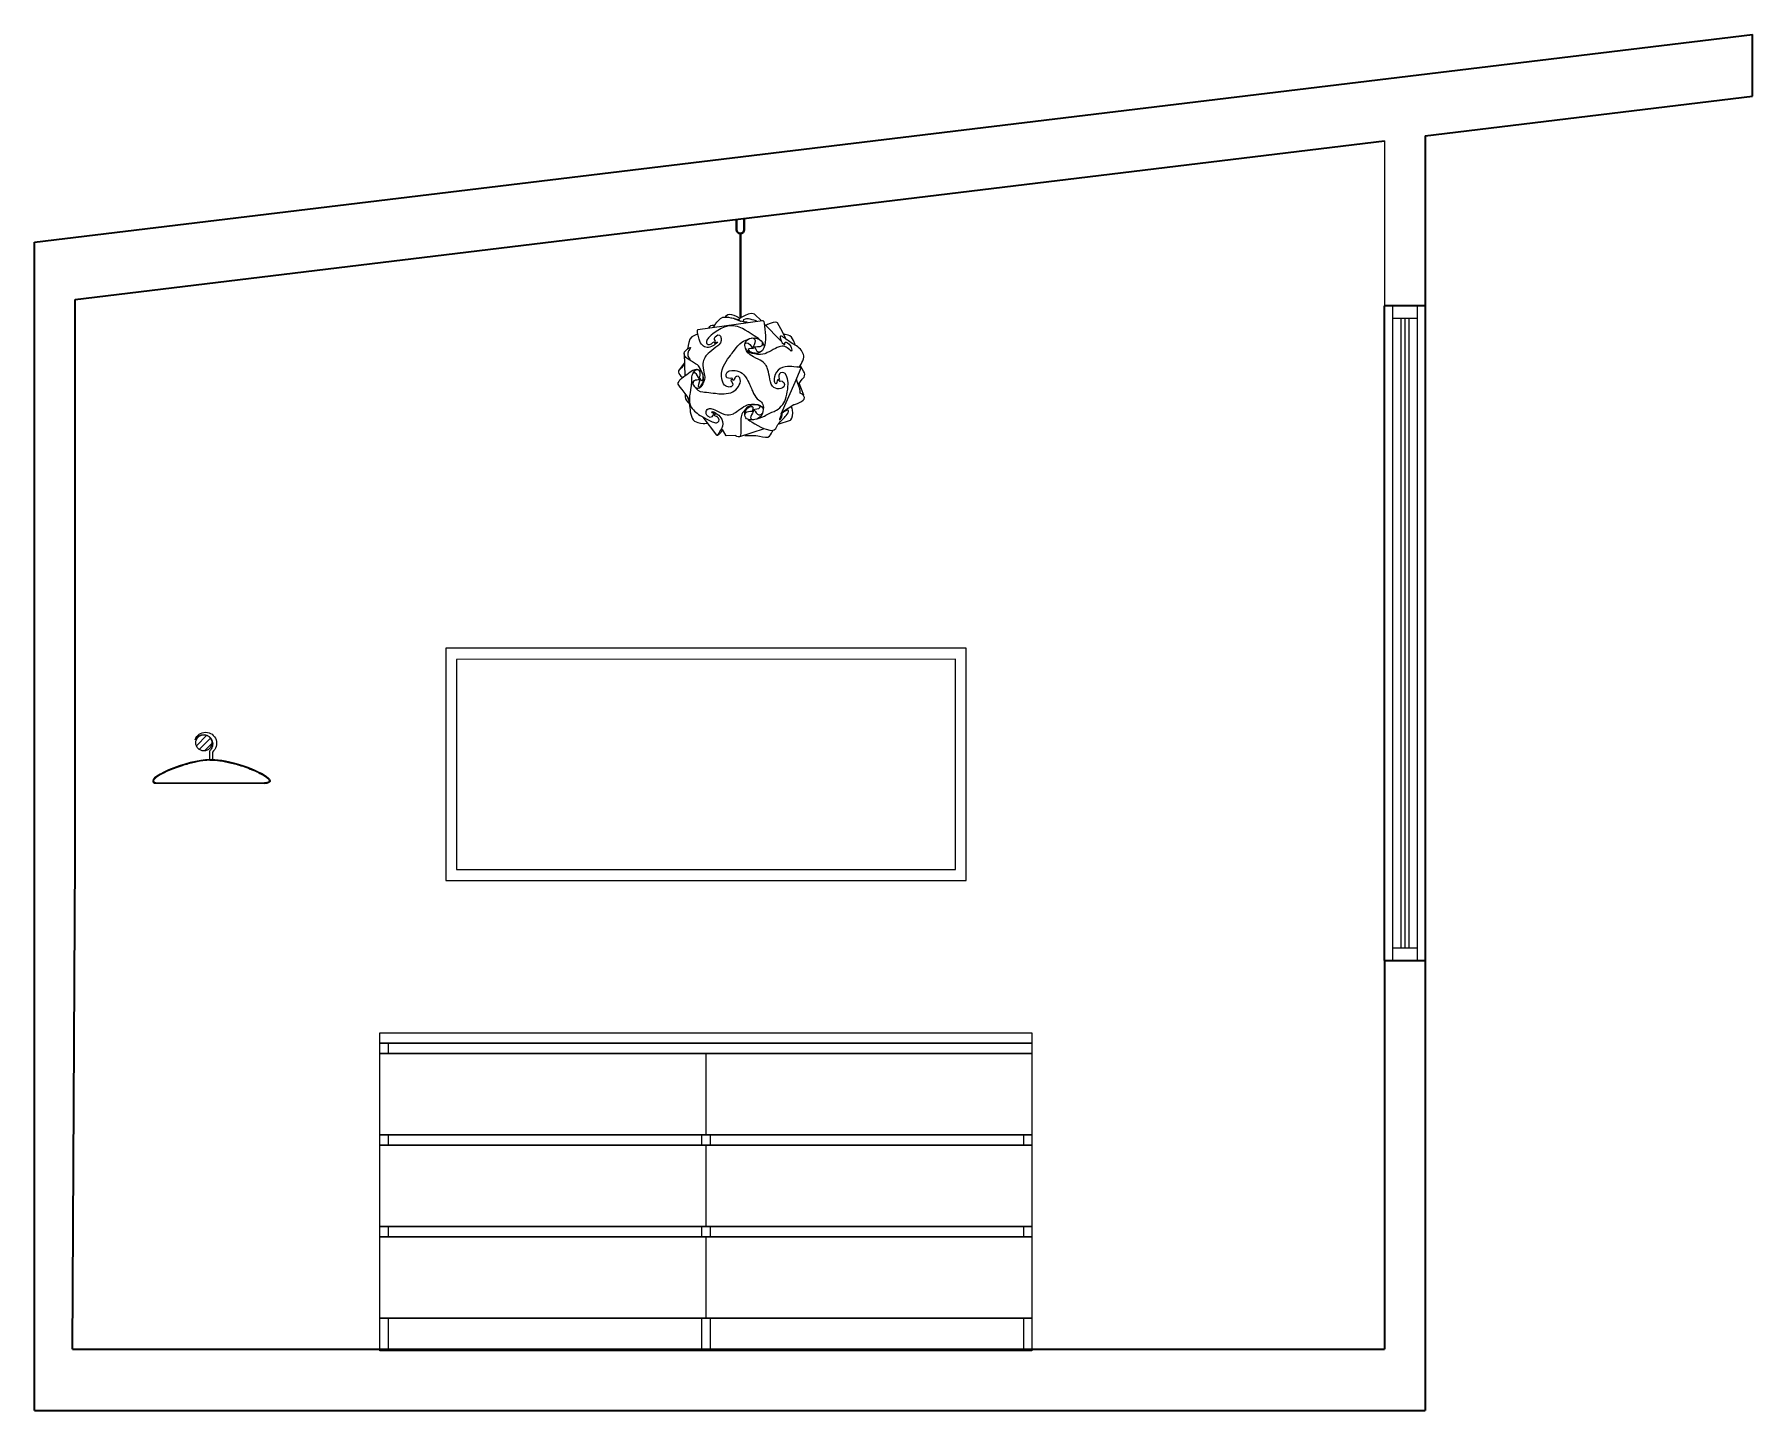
# Model space of a CAD drawing. Header units: inches. Extents: x -576 to 1386, y -87 to 1319.
# Drawn here: x 964.3 to 1385.9, y 978.3 to 1316 of the extents above; entities that cross this region are included whole.
import ezdxf

# ---------------------------------------------------------------- set-up
doc = ezdxf.new("R2010")
doc.units = ezdxf.units.IN
doc.header["$MEASUREMENT"] = 0
for name, color, linetype, lineweight in [('A-GLAZ-FULL', 4, 'Continuous', 25), ('A-LP-SEZIONI', 151, 'Continuous', 13), ('A-prsp-2', 137, 'Continuous', 13), ('A-SECT-MCUT', 7, 'Continuous', 35), ('A-WALL-FULL-INTR', 7, 'Continuous', 35), ('Dettagli', 5, 'Continuous', 5), ('Livello 1', 7, 'Continuous', 25)]:
    doc.layers.add(name, color=color, linetype=linetype, lineweight=lineweight)
doc.layers.add('prospetti', color=7, linetype='Continuous')
doc.layers.add('struttura', color=7, linetype='Continuous')

# ---------------------------------------------------------------- blocks, each defined once
blk = doc.blocks.new('block 3')
at = {"layer": 'A-LP-SEZIONI', "lineweight": 25, "transparency": 33554687}
for points in [[(152.2, 136.5), (135.2, 153.9)], [(53.2, 123.6), (54, 100.7)], [(175.6, 80.9), (170.9, 93.2)], [(110.3, 38.6), (135.5, 46.8)]]:
    blk.add_lwpolyline(points, dxfattribs=at)
for points, knots in [([(83.1, 150.5), (83.1, 150.5), (85.5, 153.8), (85.8, 154.4), (86, 155), (89.8, 159.9), (92.8, 160.7), (95.8, 161.4), (101.9, 160), (101.9, 160), (101.9, 160), (109, 158.2), (109, 158.2)], [0, 0, 0, 0, 1, 1, 1, 2, 2, 2, 3, 3, 3, 4, 4, 4, 4]), ([(95.8, 161.2), (95.8, 161.2), (96.9, 163.7), (99.6, 163.8), (102.3, 163.9), (106.4, 162.2), (108.4, 160.8), (110.5, 159.4), (110.2, 159.6), (110.2, 159.6)], [0, 0, 0, 0, 1, 1, 1, 2, 2, 2, 3, 3, 3, 3]), ([(118.2, 155.4), (118.2, 155.4), (112.6, 155.8), (109.4, 157.1), (106.2, 158.4), (103.5, 159.4), (103.5, 159.4)], [0, 0, 0, 0, 1, 1, 1, 2, 2, 2, 2]), ([(132.1, 157.4), (132.1, 157.4), (125.7, 163.5), (125.7, 163.5), (125.7, 163.5), (123.1, 165.4), (118.9, 163.9), (114.8, 162.5), (110, 159.6), (109.4, 158.8), (108.9, 158), (108.9, 157.7), (109.8, 157.2), (110.7, 156.8), (110.8, 156.7), (110.8, 156.7)], [0, 0, 0, 0, 1, 1, 1, 2, 2, 2, 3, 3, 3, 4, 4, 4, 5, 5, 5, 5]), ([(127.4, 156.8), (127.4, 156.8), (119.2, 159.8), (115.7, 158.8), (112.1, 157.8), (114.1, 156.3), (115, 156)], [0, 0, 0, 0, 1, 1, 1, 2, 2, 2, 2]), ([(67, 143.2), (67, 143.2), (60.9, 142.1), (59.1, 138.1), (57.3, 134.1), (56.8, 128.6), (56.8, 128.6)], [0, 0, 0, 0, 1, 1, 1, 2, 2, 2, 2]), ([(84.6, 134.6), (84.6, 134.6), (85.8, 135.4), (85.4, 136), (85, 136.6), (83.4, 139.2), (84.9, 140.7), (86.5, 142.3), (89.3, 143.9), (90.5, 141.2), (91.6, 138.4), (91.7, 135.3), (88.9, 132.5), (86.1, 129.8), (76.9, 123.7), (75.5, 121.1), (74, 118.6), (71.7, 115.6), (72.7, 108.8), (73.7, 101.9), (75.1, 99.9), (73.8, 95.8), (72.5, 91.7), (68.4, 85.3), (65.2, 88.4), (62, 91.5), (60.1, 96.8), (61.6, 101.3), (63.1, 105.9), (66.4, 109.3), (70.1, 105.9), (73.7, 102.5), (72.2, 95.8), (71.6, 95.6), (70.9, 95.4), (69.7, 98.1), (69.7, 98.1), (69.7, 98.1), (69.1, 98), (69.2, 97.9), (69.3, 97.7), (68.6, 98.4), (69.2, 99.9), (69.8, 101.3), (70.8, 106.6), (66.9, 107.1)], [0, 0, 0, 0, 1, 1, 1, 2, 2, 2, 3, 3, 3, 4, 4, 4, 5, 5, 5, 6, 6, 6, 7, 7, 7, 8, 8, 8, 9, 9, 9, 10, 10, 10, 11, 11, 11, 12, 12, 12, 13, 13, 13, 14, 14, 14, 15, 15, 15, 15]), ([(129.9, 138.5), (129.9, 138.5), (114.9, 148.6), (111.2, 150), (107.4, 151.3), (100.2, 154), (91, 149.1), (81.7, 144.1), (77.8, 139.4), (77, 138), (76.1, 136.7), (75.8, 134.8), (76.3, 134.1), (76.8, 133.4), (78.5, 131.8), (81.1, 133.6), (83.6, 135.5), (83.4, 135.8), (84, 135.3), (84.6, 134.8), (84, 133.8), (84.6, 134.3), (85.3, 134.9), (88.4, 136.4), (86.8, 134.6), (85.2, 132.8), (80.4, 129.5), (76.8, 129.9), (73.1, 130.3), (70.3, 132.5), (68.5, 138.4), (66.7, 144.2), (66.7, 147.2), (66.9, 147.5), (67.1, 147.7), (67.4, 148), (67.4, 148), (67.4, 148), (133.4, 157.4), (133.4, 157.4), (133.4, 157.4), (134.6, 157.5), (135.1, 154.4), (135.5, 151.3), (136.3, 145.4), (136.4, 142.1), (136.5, 138.7), (137.4, 125.3), (128.1, 123.7), (118.8, 122.2), (115.5, 128.7), (115.4, 131.8), (115.4, 135), (116.8, 139.8), (125.1, 139.5), (133.4, 139.1), (135.1, 131.1), (135.1, 130.5)], [0, 0, 0, 0, 1, 1, 1, 2, 2, 2, 3, 3, 3, 4, 4, 4, 5, 5, 5, 6, 6, 6, 7, 7, 7, 8, 8, 8, 9, 9, 9, 10, 10, 10, 11, 11, 11, 12, 12, 12, 13, 13, 13, 14, 14, 14, 15, 15, 15, 16, 16, 16, 17, 17, 17, 18, 18, 18, 19, 19, 19, 19]), ([(78.6, 149.8), (78.6, 149.8), (79.9, 152.6), (81.8, 152.6), (83.8, 152.6), (84.5, 152.4), (84.5, 152.4)], [0, 0, 0, 0, 1, 1, 1, 2, 2, 2, 2]), ([(171.2, 109.9), (171.2, 109.9), (176.4, 117.9), (175.6, 121.3), (174.9, 124.6), (172.3, 129), (168.2, 131.3), (164.2, 133.5), (160.2, 136.3), (158.2, 137.7), (156.2, 139.1), (150.8, 144.2), (151.5, 139.6), (152.2, 135), (155.1, 133.1), (155.6, 132.8), (156, 132.5), (156.2, 132.3), (156.2, 133.6), (156.1, 134.9), (156.8, 136.4), (159.1, 134.4), (161.5, 132.4), (162.5, 131), (162.7, 129.8), (163, 128.6), (164.3, 124), (161.2, 127.3), (158, 130.7), (154.6, 132), (150.3, 130.4), (146.1, 128.8), (137.9, 123.9), (135.7, 123.4), (133.6, 122.8), (129.5, 122.1), (125.2, 123.1), (121, 124.1), (121.7, 124), (121.7, 124)], [0, 0, 0, 0, 1, 1, 1, 2, 2, 2, 3, 3, 3, 4, 4, 4, 5, 5, 5, 6, 6, 6, 7, 7, 7, 8, 8, 8, 9, 9, 9, 10, 10, 10, 11, 11, 11, 12, 12, 12, 13, 13, 13, 13]), ([(157.2, 138.8), (157.2, 138.8), (152, 148.8), (152, 148.8), (152, 148.8), (148.6, 155), (148.6, 155), (148.6, 155), (146, 156.5), (141.3, 154.4), (136.6, 152.4), (136.9, 152.2), (136.9, 152.2)], [0, 0, 0, 0, 1, 1, 1, 2, 2, 2, 3, 3, 3, 4, 4, 4, 4]), ([(166.7, 132.4), (166.7, 132.4), (164.8, 141.1), (159.6, 142.4), (154.5, 143.6), (155, 143.2), (155, 143.2)], [0, 0, 0, 0, 1, 1, 1, 2, 2, 2, 2]), ([(69.7, 97.5), (69.7, 97.5), (67.4, 91.3), (67.7, 90.3), (68, 89.4), (69.6, 87.1), (72.3, 93.6), (74.9, 100), (69.9, 108.9), (67.9, 111), (65.9, 113.1), (55.3, 118.4), (54.2, 120.5), (53, 122.6), (52.9, 124.7), (54.9, 126.7), (56.9, 128.7), (61.2, 131.6), (59.6, 128.6), (59.6, 128.6), (55.7, 125.1), (57.2, 121.4), (58.8, 117.7), (59.5, 116.9), (59.5, 116.9)], [0, 0, 0, 0, 1, 1, 1, 2, 2, 2, 3, 3, 3, 4, 4, 4, 5, 5, 5, 6, 6, 6, 7, 7, 7, 8, 8, 8, 8]), ([(65.2, 88.2), (65.2, 88.2), (68.7, 84.3), (72.5, 84.3), (76.4, 84.3), (85.2, 82.9), (88.6, 82.4), (92.1, 82), (100.6, 82.3), (104.6, 85.3), (108.6, 88.3), (112.4, 94.5), (110.1, 98.6), (107.8, 102.6), (105.2, 98.9), (105.2, 98.9), (105.2, 98.9), (104, 95.6), (103.2, 96), (102.5, 96.4), (102.6, 97), (102.6, 97), (102.6, 97), (99.8, 96.9), (101.5, 95.4), (103.2, 93.9), (103.9, 90.6), (101.5, 89.7), (99.1, 88.7), (94.5, 89.3), (92.8, 94.4), (91.2, 99.6), (90.9, 103.9), (92.7, 108.8), (94.4, 113.7), (101.5, 123.1), (101.9, 123.5), (102.3, 123.9), (109.5, 134.2), (113.9, 136.2), (118.2, 138.2), (118.8, 138.4), (118.8, 138.4)], [0, 0, 0, 0, 1, 1, 1, 2, 2, 2, 3, 3, 3, 4, 4, 4, 5, 5, 5, 6, 6, 6, 7, 7, 7, 8, 8, 8, 9, 9, 9, 10, 10, 10, 11, 11, 11, 12, 12, 12, 13, 13, 13, 14, 14, 14, 14]), ([(115.8, 133.9), (115.8, 133.9), (118.2, 135.6), (120.4, 132.8), (122.6, 130), (123.6, 128.9), (124.2, 129.3)], [0, 0, 0, 0, 1, 1, 1, 2, 2, 2, 2]), ([(172.7, 109), (172.7, 109), (164.7, 110), (163.5, 110.3), (162.2, 110.5), (151.2, 111.3), (147.6, 104.5), (144.1, 97.7), (145.4, 93.6), (146.3, 93.2), (147.2, 92.7), (147.8, 92.3), (148.3, 94.2), (148.9, 96), (149.1, 98.6), (149.9, 96.7), (150.6, 94.9), (150.5, 95.4), (152.6, 95.5), (154.8, 95.6), (158, 91), (153.8, 88.5), (149.5, 86), (143.1, 87.6), (141.5, 94.7), (140, 101.9), (138.9, 109.3), (137.1, 111.3), (135.2, 113.3), (135.6, 114.7), (128.8, 117.8), (122.1, 120.8), (118.4, 123.8), (117.1, 126.4), (115.9, 129.1), (115.9, 129.1), (115.9, 129.1)], [0, 0, 0, 0, 1, 1, 1, 2, 2, 2, 3, 3, 3, 4, 4, 4, 5, 5, 5, 6, 6, 6, 7, 7, 7, 8, 8, 8, 9, 9, 9, 10, 10, 10, 11, 11, 11, 12, 12, 12, 12]), ([(126.9, 123.7), (126.9, 123.7), (120.3, 124.5), (119.3, 126.9), (118.3, 129.4), (121.6, 129), (122.5, 129), (123.5, 129), (124.4, 129.4), (124.4, 129.4)], [0, 0, 0, 0, 1, 1, 1, 2, 2, 2, 3, 3, 3, 3]), ([(124.2, 129.6), (123.7, 130), (124.1, 130.9), (124.1, 130.9), (124.1, 130.9), (126.1, 134.3), (126.3, 136.7), (126.5, 139), (122.1, 139.3), (122.1, 139.3)], [0, 0, 0, 0, 1, 1, 1, 2, 2, 2, 3, 3, 3, 3]), ([(132.5, 125.8), (132.5, 125.8), (129.6, 124.2), (128.1, 125.7), (126.6, 127.2), (126.1, 129.8), (125.5, 129.9), (124.9, 130), (124.4, 130), (124.4, 130), (124.1, 130.7), (126.9, 130.5), (130.9, 130.9), (134.9, 131.3), (133.1, 134.6), (133.1, 134.6)], [0, 0, 0, 0, 1, 1, 1, 2, 2, 2, 3, 3, 3, 4, 4, 4, 5, 5, 5, 5]), ([(65.9, 107.4), (65.9, 107.4), (63.5, 107.4), (59.3, 104.4), (55.1, 101.4), (49.2, 96.8), (49.2, 96.8), (49.2, 96.8), (46, 93.6), (46.8, 92.2), (47.5, 90.9), (58.5, 76.9), (58.5, 76.9)], [0, 0, 0, 0, 1, 1, 1, 2, 2, 2, 3, 3, 3, 4, 4, 4, 4]), ([(53.3, 113.7), (53.3, 113.7), (47.6, 105.8), (47.6, 105.8), (47.6, 105.8), (47, 103.6), (48.8, 101.8), (50.6, 100), (51.9, 99), (51.9, 99)], [0, 0, 0, 0, 1, 1, 1, 2, 2, 2, 3, 3, 3, 3]), ([(102.7, 97.4), (102.7, 97.4), (103, 98.4), (101.6, 98.3), (100.2, 98.2), (96.8, 97.6), (96.1, 100.4), (95.3, 103.1), (98.3, 106.3), (102.2, 106.4), (106.1, 106.5), (112.1, 105.7), (116, 99.9), (119.9, 94), (121.3, 89.5), (121.7, 88.5), (122.1, 87.5), (125.9, 78.3), (129.2, 76.4), (132.6, 74.5), (134.8, 71.9), (134.2, 66.4), (133.6, 60.9), (131.6, 57.2), (125.5, 56.1), (119.4, 55), (116, 56.3), (115.2, 60.5), (114.4, 64.6), (118.4, 68.5), (120.1, 69), (121.8, 69.6), (124.4, 69.7), (123.6, 67.4), (122.9, 65.1), (123.5, 65.2), (123.5, 65.2)], [0, 0, 0, 0, 1, 1, 1, 2, 2, 2, 3, 3, 3, 4, 4, 4, 5, 5, 5, 6, 6, 6, 7, 7, 7, 8, 8, 8, 9, 9, 9, 10, 10, 10, 11, 11, 11, 12, 12, 12, 12]), ([(152.6, 61.8), (152.6, 61.8), (166.8, 94.3), (166.8, 94.3), (166.8, 94.3), (173.1, 109.1), (173.1, 109.1), (173.1, 109.1), (168.2, 110.7), (168.6, 109.7)], [0, 0, 0, 0, 1, 1, 1, 2, 2, 2, 3, 3, 3, 3]), ([(170, 91.6), (170, 91.6), (174.2, 97.9), (175.2, 98.6), (176.1, 99.3), (177, 102.4), (176.3, 103.7), (175.7, 105), (172.1, 111.3), (172.1, 111.3)], [0, 0, 0, 0, 1, 1, 1, 2, 2, 2, 3, 3, 3, 3]), ([(60.9, 96.6), (60.9, 96.6), (60.1, 86.1), (59.4, 83.4), (58.6, 80.6), (57.7, 71.5), (61.4, 67.4), (65.1, 63.4), (67.3, 61.4), (74.1, 57.8), (81, 54.2), (84.1, 52.5), (86.3, 52.8), (88.5, 53.2), (90, 55.1), (88.5, 57.4), (87.1, 59.7), (85.4, 59.3), (84.8, 59.8), (84.2, 60.3), (84.3, 61.1), (84.8, 61.1)], [0, 0, 0, 0, 1, 1, 1, 2, 2, 2, 3, 3, 3, 4, 4, 4, 5, 5, 5, 6, 6, 6, 7, 7, 7, 7]), ([(69.2, 97.3), (69.2, 97.3), (69.4, 96.7), (68.6, 96.7), (67.8, 96.6), (64.6, 96.3), (64.6, 96.3), (64.6, 96.3), (62, 95.3), (62.4, 93.2)], [0, 0, 0, 0, 1, 1, 1, 2, 2, 2, 3, 3, 3, 3]), ([(69.2, 97.6), (69.2, 97.6), (69, 97.2), (68, 99), (67.1, 100.7), (64.8, 105.3), (62.8, 103.4)], [0, 0, 0, 0, 1, 1, 1, 2, 2, 2, 2]), ([(128.9, 57), (128.9, 57), (136.2, 59.8), (136.9, 60.5), (137.6, 61.3), (142.5, 63.5), (145.2, 64.4), (147.9, 65.3), (154.3, 70), (156.2, 75), (158, 80), (160, 89.1), (159.5, 94.1), (159, 99.1), (157.2, 103.8), (155.1, 104), (153, 104.3), (150.2, 104), (150.1, 101.2), (150, 98.4), (151.3, 97.1), (150.4, 97), (149.5, 97), (149.6, 97.3), (149.6, 97.3)], [0, 0, 0, 0, 1, 1, 1, 2, 2, 2, 3, 3, 3, 4, 4, 4, 5, 5, 5, 6, 6, 6, 7, 7, 7, 8, 8, 8, 8]), ([(153.9, 64), (153.9, 64), (165.5, 71.4), (165.5, 71.4), (165.5, 71.4), (176.8, 74.6), (176.3, 78.5), (175.9, 82.3), (172, 82.9), (172, 82.9), (172, 82.9), (172.4, 86.6), (170.5, 90.3), (168.6, 94), (168.3, 97.1), (168.3, 97.1)], [0, 0, 0, 0, 1, 1, 1, 2, 2, 2, 3, 3, 3, 4, 4, 4, 5, 5, 5, 5]), ([(54.3, 81.8), (54.3, 81.8), (53.9, 77.5), (55.7, 75.5), (57.4, 73.5), (58.5, 72.4), (58.5, 72.4)], [0, 0, 0, 0, 1, 1, 1, 2, 2, 2, 2]), ([(56.7, 78.8), (56.7, 78.8), (58.4, 74.3), (58.9, 70), (59.3, 65.6), (59.9, 57.1), (64, 54.5), (68.1, 51.9), (72.8, 52.1), (74.3, 52.1), (75.8, 52.2), (77.3, 52.3), (77.3, 52.3)], [0, 0, 0, 0, 1, 1, 1, 2, 2, 2, 3, 3, 3, 4, 4, 4, 4]), ([(123.6, 66.3), (123.6, 66.3), (129.7, 67.4), (129.7, 67.4), (129.7, 67.4), (132.7, 69.4), (129.5, 70.6), (126.3, 71.8), (120.3, 71.9), (116.3, 67), (112.4, 62.2), (111.5, 61.4), (111.2, 55.1), (110.9, 48.9), (111.7, 43.9), (111.3, 41.8), (110.9, 39.7), (110.6, 38.2), (108.5, 38.3), (106.5, 38.5), (106.1, 39.9), (106.1, 39.9), (106.1, 39.9), (96.1, 39.5), (96.1, 39.5), (96.1, 39.5), (92.4, 45.9), (92.4, 45.9), (92.4, 45.9), (92.4, 45.3), (92.3, 45), (92.2, 44.7), (90.2, 42.1), (88.5, 40.5), (86.7, 39), (86.7, 40.1), (86.7, 40.1), (86.7, 40.1), (72.7, 58.4), (72.7, 58.4)], [0, 0, 0, 0, 1, 1, 1, 2, 2, 2, 3, 3, 3, 4, 4, 4, 5, 5, 5, 6, 6, 6, 7, 7, 7, 8, 8, 8, 9, 9, 9, 10, 10, 10, 11, 11, 11, 12, 12, 12, 13, 13, 13, 13]), ([(85.2, 61.1), (85.2, 61.1), (83.3, 62.2), (82.8, 61), (82.3, 59.8), (81.4, 56.7), (77.6, 59.4), (73.7, 62.2), (76.5, 67), (78.5, 67.2), (80.6, 67.4), (81.3, 67.8), (89.4, 63.5), (97.5, 59.2), (102.3, 61.2), (104.6, 62.6), (106.9, 64), (114.8, 70), (116.9, 70.7), (119, 71.5), (124.7, 72.5), (128.5, 71.5), (132.4, 70.4), (134, 67.9), (134, 66.2)], [0, 0, 0, 0, 1, 1, 1, 2, 2, 2, 3, 3, 3, 4, 4, 4, 5, 5, 5, 6, 6, 6, 7, 7, 7, 8, 8, 8, 8]), ([(84.2, 61.8), (84.2, 61.8), (79.9, 64.3), (82.2, 64.2), (84.4, 64.2), (90.2, 60), (91.7, 56.6), (93.3, 53.2), (93.6, 50.2), (91.4, 46.6), (89.3, 42.9), (87.4, 40.5), (87.4, 40.5), (87.4, 40.5), (87, 39.9), (87.3, 39.9)], [0, 0, 0, 0, 1, 1, 1, 2, 2, 2, 3, 3, 3, 4, 4, 4, 5, 5, 5, 5]), ([(123.6, 65.4), (123.6, 65.4), (124.1, 64.4), (121.3, 64.2), (118.5, 64), (115.3, 63.7), (115.3, 61.3)], [0, 0, 0, 0, 1, 1, 1, 2, 2, 2, 2]), ([(118.5, 56.2), (118.5, 56.2), (131.4, 47.5), (137.2, 46.2), (142.9, 44.9), (144.9, 44), (146.9, 47.1), (148.9, 50.2), (149.3, 51.2), (149.3, 51.2), (149.3, 51.2), (154.1, 56.5), (155.9, 58.3), (157.8, 60.1), (163, 66.8), (158.1, 65.4), (153.2, 64), (152.2, 60.2), (151.8, 59.3), (151.3, 58.4), (149.9, 54.6), (151.5, 56.2), (153.1, 57.7), (153.9, 61.1), (153.6, 61.5)], [0, 0, 0, 0, 1, 1, 1, 2, 2, 2, 3, 3, 3, 4, 4, 4, 5, 5, 5, 6, 6, 6, 7, 7, 7, 8, 8, 8, 8]), ([(123.6, 65.7), (123.6, 65.7), (124.8, 65.4), (124, 64), (123.3, 62.7), (120.7, 59.1), (121.2, 58), (121.7, 56.8), (122.6, 56.1), (124.4, 56.1)], [0, 0, 0, 0, 1, 1, 1, 2, 2, 2, 3, 3, 3, 3]), ([(123.6, 66), (123.6, 66), (124.4, 66.8), (125.9, 64.5), (127.4, 62.2), (129.2, 60.3), (130.8, 60.9), (132.3, 61.5), (133.2, 62.5), (133.2, 62.5)], [0, 0, 0, 0, 1, 1, 1, 2, 2, 2, 3, 3, 3, 3]), ([(149.3, 51.2), (149.3, 51.2), (162, 55.4), (162, 55.4), (162, 55.4), (164.7, 58.5), (164.5, 62.8), (164.2, 67.1), (163.3, 69.3), (162, 68.6)], [0, 0, 0, 0, 1, 1, 1, 2, 2, 2, 3, 3, 3, 3]), ([(115.2, 39.9), (115.2, 39.9), (126.8, 40.2), (130.4, 39.1), (133.9, 37.9), (139.3, 37.3), (140.6, 39), (141.9, 40.7), (143.6, 43.6), (143.8, 44.5), (143.9, 45.4), (143.8, 45), (143.8, 45)], [0, 0, 0, 0, 1, 1, 1, 2, 2, 2, 3, 3, 3, 4, 4, 4, 4])]:
    blk.add_open_spline(points, degree=3, knots=knots, dxfattribs=at)
blk.add_open_spline([(53.4, 112.4), (53.4, 112.4), (50.8, 108.9), (49.5, 108)], degree=3, dxfattribs=at)
blk = doc.blocks.new('block 2')
at = {"layer": 'A-LP-SEZIONI', "lineweight": 40, "transparency": 33554687}
for points in [[(106.9, 250.1), (106.9, 261)], [(110.9, 160.8), (110.9, 246.2)], [(114.7, 261), (114.7, 250.1)]]:
    blk.add_lwpolyline(points, dxfattribs=at)
blk.add_open_spline([(114.7, 250.1), (114.7, 248), (112.9, 246.2), (110.8, 246.2), (108.6, 246.2), (106.9, 248), (106.9, 250.1)], degree=3, knots=[0, 0, 0, 0, 1, 1, 1, 2, 2, 2, 2], dxfattribs=at)
at = {"layer": 'Livello 1', "transparency": 33554687}
blk.add_blockref('block 3', (0, 0), dxfattribs=at)
blk = doc.blocks.new('A$C76D67974')
at = {"layer": 'A-LP-SEZIONI', "transparency": 33554687}
blk.add_blockref('block 2', (-110.8, -261), dxfattribs=at)

msp = doc.modelspace()

# ---------------------------------------------------------------- hatches: boundary and pattern name
at = {"layer": 'Dettagli'}
h = msp.add_hatch(dxfattribs=at)
h.set_pattern_fill('ANSI31', color=4, scale=9.2)
h.set_pattern_definition([(45, (-113191.8138, -57296.7932), (-0.813172798, 0.813172798), [])])
h.paths.add_polyline_path([(1007.83, 1142.13, 1), (1003.86, 1142.13, 1)])

# ---------------------------------------------------------------- linework, layer by layer
at = {"color": 7}
msp.add_line((1295.52, 1289.84), (1295.52, 1249.34), dxfattribs=at)
at = {"color": 254}
for p, q in [((1297.52, 1246.31), (1297.52, 1091.72)), ((1303.55, 1246.31), (1303.55, 1091.72))]:
    msp.add_line(p, q, dxfattribs=at)
at = {"color": 3}
msp.add_lwpolyline([(1049.04, 998.44), (1049.04, 998.44), (1049.04, 1000.94), (1209.04, 1000.94), (1209.04, 998.44)], dxfattribs=at)
at = {"layer": 'A-GLAZ-FULL', "color": 3}
for p, q in [((1297.52, 1249.32), (1297.52, 1246.31)), ((1303.55, 1249.32), (1303.55, 1246.31)), ((1297.52, 1246.31), (1303.55, 1246.31)), ((1299.53, 1246.31), (1299.53, 1091.72)), ((1300.53, 1246.31), (1300.53, 1091.72)), ((1301.54, 1246.31), (1301.54, 1091.72)), ((1303.55, 1091.72), (1297.52, 1091.72)), ((1297.52, 1091.72), (1297.52, 1088.71)), ((1303.55, 1091.72), (1303.55, 1088.71))]:
    msp.add_line(p, q, dxfattribs=at)
at = {"layer": 'A-SECT-MCUT'}
for p, q in [((1385.86, 1300.79), (1385.86, 1315.96)), ((1305.55, 1291.06), (1305.55, 1249.32)), ((1305.55, 1249.32), (1295.52, 1249.32)), ((1295.52, 1249.32), (1295.52, 1249.32)), ((1295.52, 1088.71), (1305.55, 1088.71)), ((964.25, 978.29), (1305.55, 978.29))]:
    msp.add_line(p, q, dxfattribs=at)
for points in [[(964.25, 1265), (1385.86, 1315.96)], [(1305.55, 1291.06), (1385.86, 1300.79)], [(974.29, 1250.9), (1295.52, 1289.84)], [(1295.52, 1088.71), (1295.52, 993.34)], [(1305.55, 1088.71), (1305.55, 978.29)], [(973.65, 993.34), (1295.52, 993.34)]]:
    msp.add_lwpolyline(points, dxfattribs=at)
at = {"layer": 'A-WALL-FULL-INTR', "color": 253}
for p, q in [((1295.52, 1088.71), (1295.52, 1249.32)), ((1305.55, 1249.32), (1305.55, 1088.71))]:
    msp.add_line(p, q, dxfattribs=at)
at = {"layer": 'A-WALL-FULL-INTR'}
for points in [[(964.25, 978.29), (964.25, 1103.76), (964.25, 1265)], [(973.65, 993.34), (974.29, 1113.8), (974.29, 1250.9)]]:
    msp.add_lwpolyline(points, dxfattribs=at)
at = {"layer": 'Dettagli', "color": 4}
for p, q in [((1007.2, 1140.12), (1007.2, 1138.04)), ((1007.93, 1139.86), (1007.93, 1138.09)), ((993.75, 1132.26), (1020.81, 1132.12)), ((994.06, 1132.36), (1020.73, 1132.31))]:
    msp.add_line(p, q, dxfattribs=at)
at = {"layer": 'Dettagli', "color": 2}
for points in [[(1065.19, 1165.34), (1065.19, 1108.39), (1192.89, 1108.39), (1192.89, 1165.34), (1065.19, 1165.34)], [(1067.82, 1162.54), (1067.82, 1111.02), (1190.25, 1111.02), (1190.25, 1162.7), (1067.82, 1162.54)]]:
    msp.add_lwpolyline(points, dxfattribs=at)
at = {"layer": 'Dettagli', "color": 4}
for points in [[(1003.69, 1142.9, -1.339678), (1007.93, 1139.86, 1)], [(1003.69, 1142.9, -1.225026), (1007.2, 1140.12, 1)]]:
    msp.add_lwpolyline(points, format="xyb", dxfattribs=at)
msp.add_circle((1005.84, 1142.13), 1.99, dxfattribs=at)
msp.add_ellipse((1001.31, 1135.08), major_axis=(8.01, 2.45), ratio=0.213497, start_param=6.95154, end_param=9.703932, dxfattribs=at)
at = {"layer": 'Dettagli', "color": 4, "extrusion": (0, 0, -1)}
msp.add_ellipse((1014.08, 1135.1), major_axis=(-8.01, 2.45), ratio=0.213497, start_param=0.475483, end_param=3.653819, dxfattribs=at)
at = {"layer": 'Dettagli', "color": 4}
for points, knots in [([(1007.28, 1137.88), (1006.96, 1137.87), (1006.6, 1137.84), (1005.42, 1137.71), (1004.49, 1137.55), (1002.54, 1137.11), (1001.5, 1136.83), (999.22, 1136.11), (997.98, 1135.64), (995.85, 1134.69), (994.97, 1134.21), (994.08, 1133.57), (993.86, 1133.38), (993.6, 1133.08), (993.53, 1132.97), (993.47, 1132.81), (993.46, 1132.76), (993.48, 1132.67), (993.49, 1132.64), (993.57, 1132.55), (993.64, 1132.51), (993.82, 1132.43), (993.93, 1132.39), (994.06, 1132.36)], [0.668708, 0.668708, 0.668708, 0.668708, 0.851545, 0.851545, 1.233065, 1.233065, 1.614586, 1.614586, 2.096298, 2.096298, 2.578011, 2.578011, 2.806759, 2.806759, 2.973953, 2.973953, 3.110688, 3.110688, 3.247422, 3.247422, 3.384156, 3.384156, 3.509861, 3.509861, 3.509861, 3.509861]), ([(1007.28, 1137.88), (1007.77, 1137.92), (1008.42, 1137.9), (1009.98, 1137.73), (1010.9, 1137.56), (1012.86, 1137.12), (1013.89, 1136.84), (1016.17, 1136.12), (1017.41, 1135.65), (1019.54, 1134.7), (1020.43, 1134.22), (1021.31, 1133.58), (1021.53, 1133.39), (1021.79, 1133.1), (1021.86, 1132.99), (1021.92, 1132.83), (1021.93, 1132.77), (1021.92, 1132.69), (1021.9, 1132.65), (1021.82, 1132.57), (1021.75, 1132.52), (1021.57, 1132.44), (1021.44, 1132.4), (1021.13, 1132.34), (1020.94, 1132.32), (1020.73, 1132.31)], [0.492136, 0.492136, 0.492136, 0.492136, 0.851545, 0.851545, 1.233065, 1.233065, 1.614586, 1.614586, 2.096298, 2.096298, 2.578011, 2.578011, 2.806759, 2.806759, 2.973953, 2.973953, 3.110688, 3.110688, 3.247422, 3.247422, 3.384156, 3.384156, 3.52089, 3.52089, 3.670313, 3.670313, 3.670313, 3.670313])]:
    msp.add_open_spline(points, degree=3, knots=knots, dxfattribs=at)
at = {"layer": 'prospetti', "color": 3}
for p, q in [((1129.04, 1065.94), (1129.04, 1045.94)), ((1129.04, 1043.44), (1129.04, 1023.44)), ((1129.04, 1020.94), (1129.04, 1000.94))]:
    msp.add_line(p, q, dxfattribs=at)
for points in [[(1049.04, 1070.94), (1209.04, 1070.94), (1209.04, 992.94), (1049.04, 992.94)], [(1049.04, 1070.94), (1209.04, 1070.94), (1209.04, 1068.44), (1049.04, 1068.44)], [(1049.04, 1068.44), (1209.04, 1068.44), (1209.04, 1065.94), (1049.04, 1065.94)], [(1049.04, 1065.94), (1209.04, 1065.94), (1209.04, 1045.94), (1049.04, 1045.94)], [(1049.04, 1045.94), (1209.04, 1045.94), (1209.04, 1043.44), (1049.04, 1043.44)], [(1049.04, 1043.44), (1209.04, 1043.44), (1209.04, 1023.44), (1049.04, 1023.44)], [(1049.04, 1023.44), (1209.04, 1023.44), (1209.04, 1020.94), (1049.04, 1020.94)], [(1049.04, 1020.94), (1209.04, 1020.94), (1209.04, 1000.94), (1049.04, 1000.94)]]:
    msp.add_lwpolyline(points, close=True, dxfattribs=at)
for points in [[(1051.04, 1000.94), (1051.04, 992.94), (1049.04, 992.94), (1049.04, 1070.94), (1051.04, 1070.94)], [(1207.04, 1070.94), (1207.04, 1070.94), (1209.04, 1070.94), (1209.04, 992.94), (1207.04, 992.94), (1207.04, 1000.94)], [(1051.04, 1068.44), (1051.04, 1065.94)], [(1051.04, 1045.94), (1051.04, 1043.44)], [(1128.04, 1043.44), (1128.04, 1045.94)], [(1130.04, 1045.94), (1130.04, 1043.44)], [(1207.04, 1043.44), (1207.04, 1045.94)], [(1051.04, 1023.44), (1051.04, 1020.94)], [(1128.04, 1020.94), (1128.04, 1023.44)], [(1130.04, 1023.44), (1130.04, 1020.94)], [(1207.04, 1020.94), (1207.04, 1023.44)], [(1130.04, 1000.94), (1130.04, 992.94), (1128.04, 992.94), (1128.04, 1000.94)]]:
    msp.add_lwpolyline(points, dxfattribs=at)
at = {"layer": 'struttura'}
msp.add_line((1201.49, 993.39), (1194, 993.39), dxfattribs=at)

# ---------------------------------------------------------------- block references
at = {"layer": 'A-prsp-2', "color": 3, "transparency": 33554687, "xscale": 0.24, "yscale": 0.24, "zscale": 0.24}
msp.add_blockref('A$C76D67974', (1137.49, 1270.63), dxfattribs=at)

doc.saveas('drawing.dxf')
